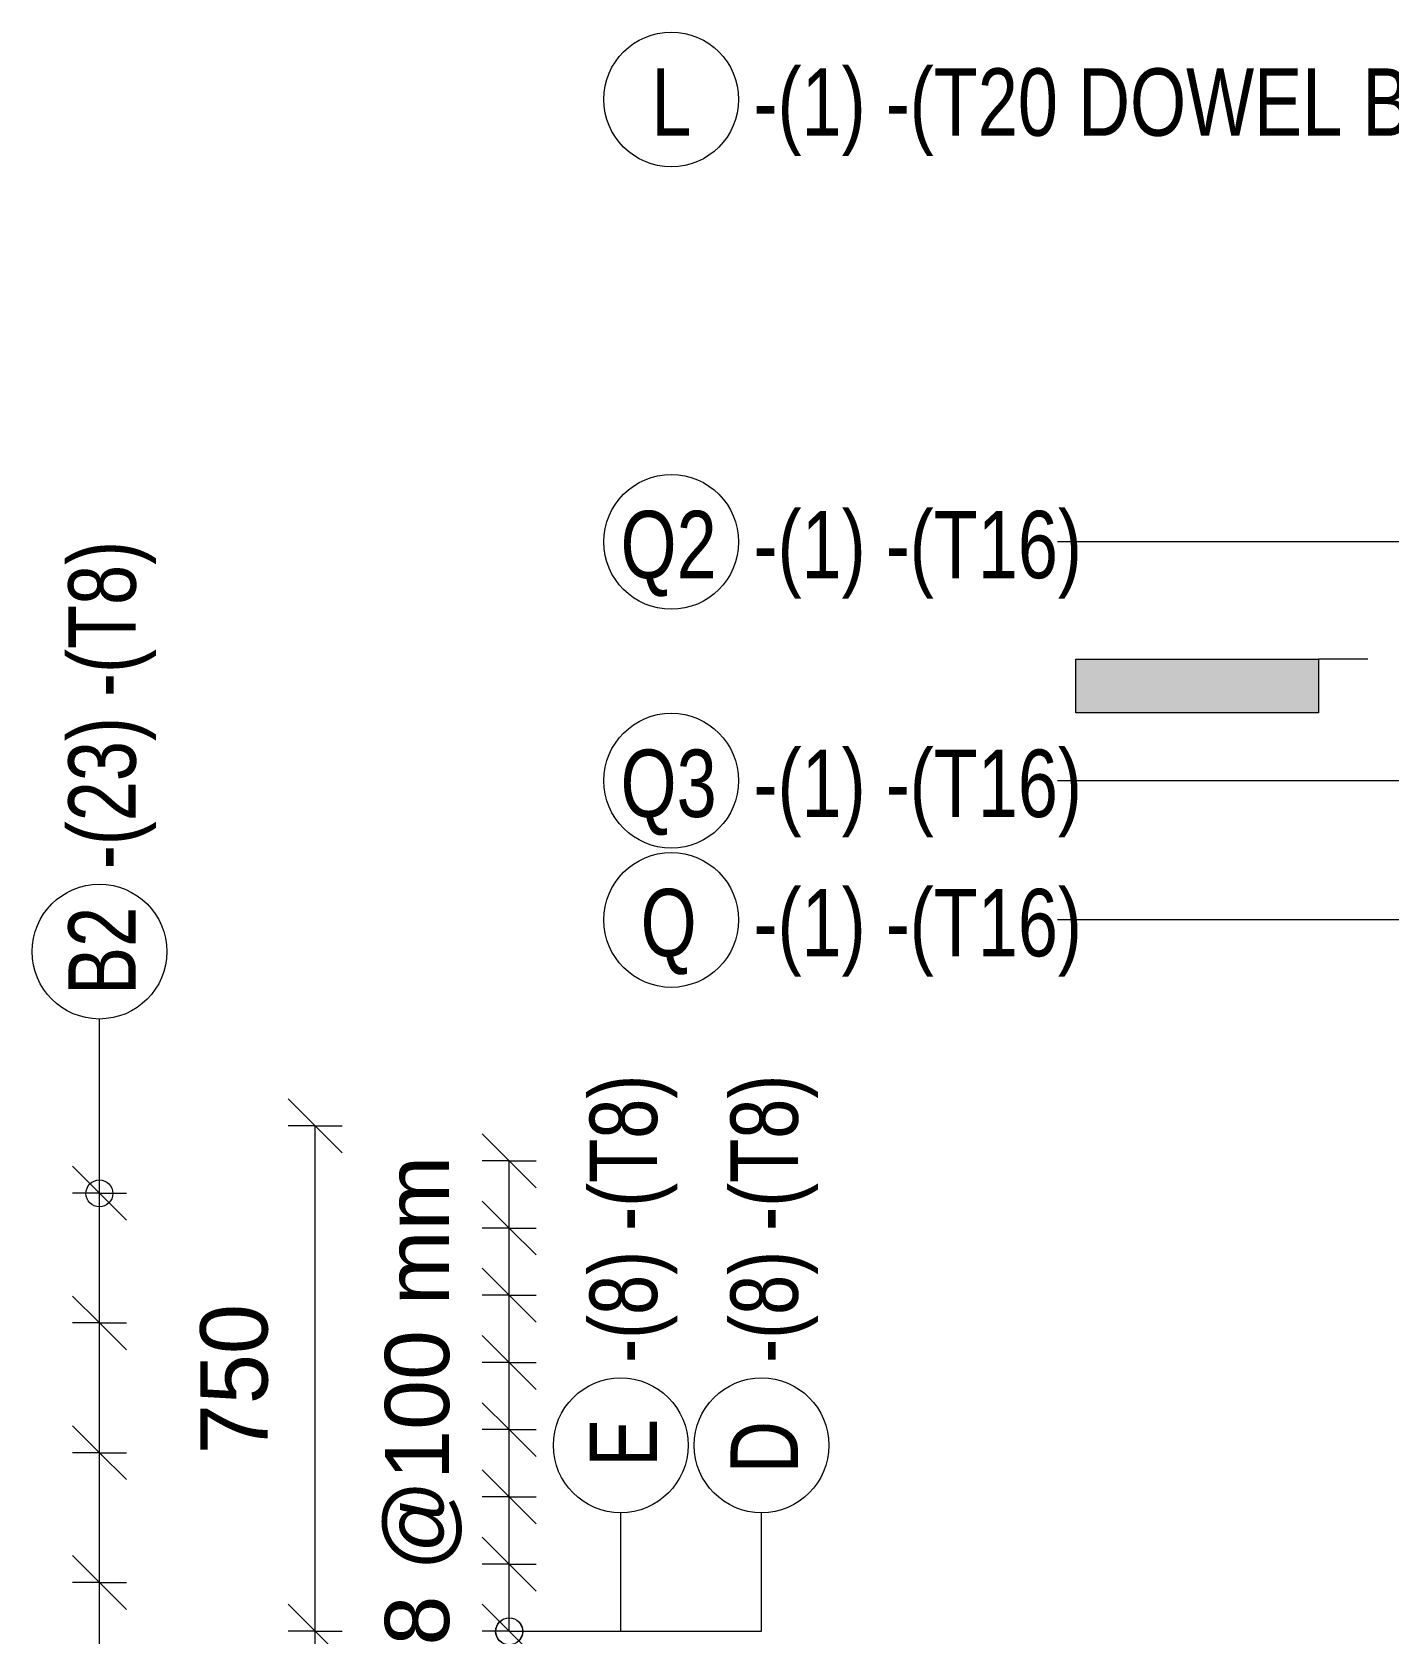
# Model space of a CAD drawing. Header units: millimetres. Extents: x 12491 to 23610, y -3081 to 6026.
# Drawn here: x 12566 to 14579, y 2286 to 4663 of the extents above; entities that cross this region are included whole.
import ezdxf

# ---------------------------------------------------------------- set-up
doc = ezdxf.new("R2010")
doc.units = ezdxf.units.MM
for name, color, linetype, lineweight in [('A-ANNO-DIMS', 211, 'Continuous', 9), ('A-ANNO-DIMS-40', 211, 'Continuous', 9), ('G-ANNO-SYMB', 111, 'Continuous', 9), ('S-RBAR-IDEN', 171, 'Continuous', 9)]:
    doc.layers.add(name, color=color, linetype=linetype, lineweight=lineweight)
doc.styles.add('Arial_1', font='arial.ttf', dxfattribs={"height": 95.25})
doc.styles.add('Nirmala UI Semilight', font='NirmalaS.ttf', dxfattribs={"width": 0.8, "height": 100})
doc.styles.add('Nirmala UI Semilight_1', font='NirmalaS.ttf', dxfattribs={"height": 100})
doc.dimstyles.new('Arrow_Filled_-_2_5_NI_UI_1', dxfattribs={"dimscale": 304.8, "dimtxt": 104.736395, "dimasz": 0.262467, "dimexe": 0.131234, "dimexo": 0.0625, "dimgap": 0.131234, "dimtad": 1, "dimdec": 4, "dimzin": 0, "dimdsep": 46, "dimtxsty": 'Arial_1', "dimblk1": 'OBLIQUE', "dimblk2": 'OBLIQUE', "dimsah": 1, "dimcen": 0.09, "dimazin": 0, "dimtfac": 1, "dimtdec": 4, "dimtix": 1, "dimtmove": 0, "dimatfit": 3, "dimfxl": 0.131234, "dimfxlon": 1, "dimtvp": 1, "dimtolj": 1, "dimtzin": 0, "dimarcsym": 2})
doc.dimstyles.new('Arrow_Filled_-_2_5_NI_UI_2', dxfattribs={"dimscale": 304.8, "dimtxt": 104.736395, "dimasz": 0.262467, "dimexe": 0.131234, "dimexo": 0.0625, "dimgap": 0.131234, "dimtad": 1, "dimdec": 4, "dimzin": 0, "dimdsep": 46, "dimtxsty": 'Nirmala UI Semilight_1', "dimblk1": 'OBLIQUE', "dimblk2": 'OBLIQUE', "dimsah": 1, "dimcen": 0.09, "dimazin": 0, "dimtfac": 1, "dimtdec": 4, "dimtix": 1, "dimtmove": 0, "dimatfit": 3, "dimfxl": 0.131234, "dimfxlon": 1, "dimtvp": 1, "dimtolj": 1, "dimtzin": 0, "dimarcsym": 2})

# ---------------------------------------------------------------- blocks, each defined once
blk = doc.blocks.new('Detail View - M_Section Tail - Filled Horizontal-14034-Elevation Front 1')
at = {"layer": 'G-ANNO-SYMB'}
blk.add_hatch(color=256, dxfattribs=at).paths.add_polyline_path([(14474.9, 3652.8), (14474.9, 3732.8), (14114.9, 3732.8), (14114.9, 3652.8)])
for p, q in [((14114.9, 3652.8), (14114.9, 3732.8)), ((14114.9, 3732.8), (14474.9, 3732.8)), ((14474.9, 3732.8), (14474.9, 3652.8)), ((14474.9, 3652.8), (14114.9, 3652.8))]:
    blk.add_line(p, q, dxfattribs=at)
blk = doc.blocks.new('M_Rebar Tag_rfa MARK - ARROW-794226-Elevation Front 1')
at = {"layer": 'S-RBAR-IDEN'}
blk.add_circle((16483.4, 3981.5), 100, dxfattribs=at)
blk = doc.blocks.new('DIMBLOCK48-Elevation Front 1')
at = {"layer": 'A-ANNO-DIMS-40'}
for p, q in [((13273.8, 2389.7), (13233.8, 2429.7)), ((13273.8, 2389.7), (13233.8, 2389.7)), ((13273.8, 2290), (13273.8, 2389.7)), ((13273.8, 2389.7), (13313.8, 2349.7)), ((13273.8, 2389.7), (13313.8, 2389.7)), ((13273.8, 2290), (13233.8, 2330)), ((13273.8, 2290), (13233.8, 2290)), ((13273.8, 2290), (13313.8, 2250)), ((13273.8, 2290), (13313.8, 2290))]:
    blk.add_line(p, q, dxfattribs=at)
blk = doc.blocks.new('_Oblique')
at = {"color": 0, "linetype": 'ByBlock', "lineweight": -2}
blk.add_line((-0.5, -0.5), (0.5, 0.5), dxfattribs=at)
blk = doc.blocks.new('DIMBLOCK49-Elevation Front 1')
at = {"layer": 'A-ANNO-DIMS-40'}
for p, q in [((13273.8, 2489.5), (13233.8, 2529.5)), ((13273.8, 2489.5), (13233.8, 2489.5)), ((13273.8, 2389.7), (13273.8, 2489.5)), ((13273.8, 2489.5), (13313.8, 2449.5)), ((13273.8, 2489.5), (13313.8, 2489.5)), ((13273.8, 2389.7), (13233.8, 2429.7)), ((13273.8, 2389.7), (13233.8, 2389.7)), ((13273.8, 2389.7), (13313.8, 2349.7)), ((13273.8, 2389.7), (13313.8, 2389.7))]:
    blk.add_line(p, q, dxfattribs=at)
blk = doc.blocks.new('DIMBLOCK50-Elevation Front 1')
at = {"layer": 'A-ANNO-DIMS-40'}
for p, q in [((13273.8, 2589.2), (13233.8, 2629.2)), ((13273.8, 2589.2), (13233.8, 2589.2)), ((13273.8, 2489.5), (13273.8, 2589.2)), ((13273.8, 2589.2), (13313.8, 2549.2)), ((13273.8, 2589.2), (13313.8, 2589.2)), ((13273.8, 2489.5), (13233.8, 2529.5)), ((13273.8, 2489.5), (13233.8, 2489.5)), ((13273.8, 2489.5), (13313.8, 2449.5)), ((13273.8, 2489.5), (13313.8, 2489.5))]:
    blk.add_line(p, q, dxfattribs=at)
blk = doc.blocks.new('DIMBLOCK51-Elevation Front 1')
at = {"layer": 'A-ANNO-DIMS-40'}
for p, q in [((13273.8, 2688.9), (13233.8, 2728.9)), ((13273.8, 2688.9), (13233.8, 2688.9)), ((13273.8, 2589.2), (13273.8, 2688.9)), ((13273.8, 2688.9), (13313.8, 2648.9)), ((13273.8, 2688.9), (13313.8, 2688.9)), ((13273.8, 2589.2), (13233.8, 2629.2)), ((13273.8, 2589.2), (13233.8, 2589.2)), ((13273.8, 2589.2), (13313.8, 2549.2)), ((13273.8, 2589.2), (13313.8, 2589.2))]:
    blk.add_line(p, q, dxfattribs=at)
blk = doc.blocks.new('DIMBLOCK52-Elevation Front 1')
at = {"layer": 'A-ANNO-DIMS-40'}
for p, q in [((13273.8, 2788.6), (13233.8, 2828.6)), ((13273.8, 2788.6), (13233.8, 2788.6)), ((13273.8, 2688.9), (13273.8, 2788.6)), ((13273.8, 2788.6), (13313.8, 2748.6)), ((13273.8, 2788.6), (13313.8, 2788.6)), ((13273.8, 2688.9), (13233.8, 2728.9)), ((13273.8, 2688.9), (13233.8, 2688.9)), ((13273.8, 2688.9), (13313.8, 2648.9)), ((13273.8, 2688.9), (13313.8, 2688.9))]:
    blk.add_line(p, q, dxfattribs=at)
blk = doc.blocks.new('DIMBLOCK53-Elevation Front 1')
at = {"layer": 'A-ANNO-DIMS-40'}
for p, q in [((13273.8, 2888.4), (13233.8, 2928.4)), ((13273.8, 2888.4), (13233.8, 2888.4)), ((13273.8, 2788.6), (13273.8, 2888.4)), ((13273.8, 2888.4), (13313.8, 2848.4)), ((13273.8, 2888.4), (13313.8, 2888.4)), ((13273.8, 2788.6), (13233.8, 2828.6)), ((13273.8, 2788.6), (13233.8, 2788.6)), ((13273.8, 2788.6), (13313.8, 2748.6)), ((13273.8, 2788.6), (13313.8, 2788.6))]:
    blk.add_line(p, q, dxfattribs=at)
blk = doc.blocks.new('DIMBLOCK54-Elevation Front 1')
at = {"layer": 'A-ANNO-DIMS-40'}
for p, q in [((13273.8, 2988.1), (13233.8, 3028.1)), ((13273.8, 2988.1), (13233.8, 2988.1)), ((13273.8, 2888.4), (13273.8, 2988.1)), ((13273.8, 2988.1), (13313.8, 2948.1)), ((13273.8, 2988.1), (13313.8, 2988.1)), ((13273.8, 2888.4), (13233.8, 2928.4)), ((13273.8, 2888.4), (13233.8, 2888.4)), ((13273.8, 2888.4), (13313.8, 2848.4)), ((13273.8, 2888.4), (13313.8, 2888.4))]:
    blk.add_line(p, q, dxfattribs=at)
blk = doc.blocks.new('DIMBLOCK55-Elevation Front 1')
at = {"layer": 'A-ANNO-DIMS-40'}
for p, q in [((13273.8, 2988.1), (13233.8, 3028.1)), ((13273.8, 2988.1), (13233.8, 2988.1)), ((13273.8, 2290), (13273.8, 2988.1)), ((13273.8, 2888.4), (13273.8, 2988.1)), ((13273.8, 2988.1), (13313.8, 2948.1)), ((13273.8, 2988.1), (13313.8, 2988.1)), ((13273.8, 2888.4), (13233.8, 2928.4)), ((13273.8, 2888.4), (13233.8, 2888.4)), ((13273.8, 2788.6), (13273.8, 2888.4)), ((13273.8, 2888.4), (13313.8, 2848.4)), ((13273.8, 2888.4), (13313.8, 2888.4)), ((13273.8, 2788.6), (13233.8, 2828.6)), ((13273.8, 2788.6), (13233.8, 2788.6)), ((13273.8, 2688.9), (13273.8, 2788.6)), ((13273.8, 2788.6), (13313.8, 2748.6)), ((13273.8, 2788.6), (13313.8, 2788.6)), ((13273.8, 2688.9), (13233.8, 2728.9)), ((13273.8, 2688.9), (13233.8, 2688.9)), ((13273.8, 2589.2), (13273.8, 2688.9)), ((13273.8, 2688.9), (13313.8, 2648.9)), ((13273.8, 2688.9), (13313.8, 2688.9)), ((13273.8, 2589.2), (13233.8, 2629.2)), ((13273.8, 2589.2), (13233.8, 2589.2)), ((13273.8, 2489.5), (13273.8, 2589.2)), ((13273.8, 2589.2), (13313.8, 2549.2)), ((13273.8, 2589.2), (13313.8, 2589.2)), ((13273.8, 2489.5), (13233.8, 2529.5)), ((13273.8, 2489.5), (13233.8, 2489.5)), ((13273.8, 2389.7), (13273.8, 2489.5)), ((13273.8, 2489.5), (13313.8, 2449.5)), ((13273.8, 2489.5), (13313.8, 2489.5)), ((13273.8, 2389.7), (13233.8, 2429.7)), ((13273.8, 2389.7), (13233.8, 2389.7)), ((13273.8, 2290), (13273.8, 2389.7)), ((13273.8, 2389.7), (13313.8, 2349.7)), ((13273.8, 2389.7), (13313.8, 2389.7)), ((13273.8, 2290), (13233.8, 2330)), ((13273.8, 2290), (13233.8, 2290)), ((13273.8, 2290), (13313.8, 2250)), ((13273.8, 2290), (13313.8, 2290))]:
    blk.add_line(p, q, dxfattribs=at)
blk = doc.blocks.new('_None')
blk = doc.blocks.new('M_Rebar Tag_rfa MARK - DOT 1 MM-794228-Elevation Front 1')
at = {"layer": 'S-RBAR-IDEN'}
blk.add_circle((18335.3, -2981), 100, dxfattribs=at)
blk = doc.blocks.new('DIMBLOCK57-Elevation Front 1')
at = {"layer": 'A-ANNO-DIMS-40'}
for p, q in [((12985.8, 2290), (12945.8, 2330)), ((12985.8, 2290), (12945.8, 2290)), ((12985.8, -644.9), (12985.8, 2290)), ((12985.8, 2290), (13025.8, 2250)), ((12985.8, 2290), (13025.8, 2290)), ((12985.8, -644.9), (12945.8, -604.9)), ((12985.8, -644.9), (12945.8, -644.9)), ((12985.8, -644.9), (13025.8, -684.9)), ((12985.8, -644.9), (13025.8, -644.9))]:
    blk.add_line(p, q, dxfattribs=at)
at = {"layer": 'A-ANNO-DIMS-40', "color": 0, "insert": (12815.3, 670.2), "char_height": 100, "width": 365.625, "attachment_point": 1, "rotation": 90, "line_spacing_factor": 1.142579, "style": 'Nirmala UI Semilight_1'}
blk.add_mtext('2935', dxfattribs=at)
blk = doc.blocks.new('DIMBLOCK58-Elevation Front 1')
at = {"layer": 'A-ANNO-DIMS-40'}
for p, q in [((12985.8, 3040), (12945.8, 3080)), ((12985.8, 3040), (12945.8, 3040)), ((12985.8, 2290), (12985.8, 3040)), ((12985.8, 3040), (13025.8, 3000)), ((12985.8, 3040), (13025.8, 3040)), ((12985.8, 2290), (12945.8, 2330)), ((12985.8, 2290), (12945.8, 2290)), ((12985.8, 2290), (13025.8, 2250)), ((12985.8, 2290), (13025.8, 2290))]:
    blk.add_line(p, q, dxfattribs=at)
at = {"layer": 'A-ANNO-DIMS-40', "color": 0, "insert": (12815.3, 2552.6), "char_height": 100, "width": 269.649, "attachment_point": 1, "rotation": 90, "line_spacing_factor": 1.142579, "style": 'Nirmala UI Semilight_1'}
blk.add_mtext('750', dxfattribs=at)
blk = doc.blocks.new('DIMBLOCK77-Elevation Front 1')
at = {"layer": 'A-ANNO-DIMS-40'}
for p, q in [((12665.8, 2362.5), (12625.8, 2402.5)), ((12665.8, 2362.5), (12625.8, 2362.5)), ((12665.8, 2170), (12665.8, 2362.5)), ((12665.8, 2362.5), (12705.8, 2322.5)), ((12665.8, 2362.5), (12705.8, 2362.5)), ((12665.8, 2170), (12625.8, 2210)), ((12665.8, 2170), (12625.8, 2170)), ((12665.8, 2170), (12705.8, 2130)), ((12665.8, 2170), (12705.8, 2170))]:
    blk.add_line(p, q, dxfattribs=at)
blk = doc.blocks.new('DIMBLOCK78-Elevation Front 1')
at = {"layer": 'A-ANNO-DIMS-40'}
for p, q in [((12665.8, 2555), (12625.8, 2595)), ((12665.8, 2555), (12625.8, 2555)), ((12665.8, 2362.5), (12665.8, 2555)), ((12665.8, 2555), (12705.8, 2515)), ((12665.8, 2555), (12705.8, 2555)), ((12665.8, 2362.5), (12625.8, 2402.5)), ((12665.8, 2362.5), (12625.8, 2362.5)), ((12665.8, 2362.5), (12705.8, 2322.5)), ((12665.8, 2362.5), (12705.8, 2362.5))]:
    blk.add_line(p, q, dxfattribs=at)
blk = doc.blocks.new('DIMBLOCK79-Elevation Front 1')
at = {"layer": 'A-ANNO-DIMS-40'}
for p, q in [((12665.8, 2747.5), (12625.8, 2787.5)), ((12665.8, 2747.5), (12625.8, 2747.5)), ((12665.8, 2555), (12665.8, 2747.5)), ((12665.8, 2747.5), (12705.8, 2707.5)), ((12665.8, 2747.5), (12705.8, 2747.5)), ((12665.8, 2555), (12625.8, 2595)), ((12665.8, 2555), (12625.8, 2555)), ((12665.8, 2555), (12705.8, 2515)), ((12665.8, 2555), (12705.8, 2555))]:
    blk.add_line(p, q, dxfattribs=at)
blk = doc.blocks.new('DIMBLOCK80-Elevation Front 1')
at = {"layer": 'A-ANNO-DIMS-40'}
for p, q in [((12665.8, 2940), (12625.8, 2980)), ((12665.8, 2940), (12625.8, 2940)), ((12665.8, 2747.5), (12665.8, 2940)), ((12665.8, 2940), (12705.8, 2900)), ((12665.8, 2940), (12705.8, 2940)), ((12665.8, 2747.5), (12625.8, 2787.5)), ((12665.8, 2747.5), (12625.8, 2747.5)), ((12665.8, 2747.5), (12705.8, 2707.5)), ((12665.8, 2747.5), (12705.8, 2747.5))]:
    blk.add_line(p, q, dxfattribs=at)
blk = doc.blocks.new('DIMBLOCK81-Elevation Front 1')
at = {"layer": 'A-ANNO-DIMS-40'}
for p, q in [((12665.8, 2940), (12625.8, 2980)), ((12665.8, 2940), (12625.8, 2940)), ((12665.8, -1295), (12665.8, 2940)), ((12665.8, 2747.5), (12665.8, 2940)), ((12665.8, 2940), (12705.8, 2900)), ((12665.8, 2940), (12705.8, 2940)), ((12665.8, 2747.5), (12625.8, 2787.5)), ((12665.8, 2747.5), (12625.8, 2747.5)), ((12665.8, 2555), (12665.8, 2747.5)), ((12665.8, 2747.5), (12705.8, 2707.5)), ((12665.8, 2747.5), (12705.8, 2747.5)), ((12665.8, 2555), (12625.8, 2595)), ((12665.8, 2555), (12625.8, 2555)), ((12665.8, 2362.5), (12665.8, 2555)), ((12665.8, 2555), (12705.8, 2515)), ((12665.8, 2555), (12705.8, 2555)), ((12665.8, 2362.5), (12625.8, 2402.5)), ((12665.8, 2362.5), (12625.8, 2362.5)), ((12665.8, 2170), (12665.8, 2362.5)), ((12665.8, 2362.5), (12705.8, 2322.5)), ((12665.8, 2362.5), (12705.8, 2362.5)), ((12665.8, 2170), (12625.8, 2210)), ((12665.8, 2170), (12625.8, 2170)), ((12665.8, 1977.5), (12665.8, 2170)), ((12665.8, 2170), (12705.8, 2130)), ((12665.8, 2170), (12705.8, 2170)), ((12665.8, 1977.5), (12625.8, 2017.5)), ((12665.8, 1977.5), (12625.8, 1977.5)), ((12665.8, 1785), (12665.8, 1977.5)), ((12665.8, 1977.5), (12705.8, 1937.5)), ((12665.8, 1977.5), (12705.8, 1977.5)), ((12665.8, 1785), (12625.8, 1825)), ((12665.8, 1785), (12625.8, 1785)), ((12665.8, 1592.5), (12665.8, 1785)), ((12665.8, 1785), (12705.8, 1745)), ((12665.8, 1785), (12705.8, 1785)), ((12665.8, 1592.5), (12625.8, 1632.5)), ((12665.8, 1592.5), (12625.8, 1592.5)), ((12665.8, 1400), (12665.8, 1592.5)), ((12665.8, 1592.5), (12705.8, 1552.5)), ((12665.8, 1592.5), (12705.8, 1592.5)), ((12665.8, 1400), (12625.8, 1440)), ((12665.8, 1400), (12625.8, 1400)), ((12665.8, 1207.5), (12665.8, 1400)), ((12665.8, 1400), (12705.8, 1360)), ((12665.8, 1400), (12705.8, 1400)), ((12665.8, 1207.5), (12625.8, 1247.5)), ((12665.8, 1207.5), (12625.8, 1207.5)), ((12665.8, 1015), (12665.8, 1207.5)), ((12665.8, 1207.5), (12705.8, 1167.5)), ((12665.8, 1207.5), (12705.8, 1207.5)), ((12665.8, 1015), (12625.8, 1055)), ((12665.8, 1015), (12625.8, 1015)), ((12665.8, 822.5), (12665.8, 1015)), ((12665.8, 1015), (12705.8, 975)), ((12665.8, 1015), (12705.8, 1015)), ((12665.8, 822.5), (12625.8, 862.5)), ((12665.8, 822.5), (12625.8, 822.5)), ((12665.8, 630), (12665.8, 822.5)), ((12665.8, 822.5), (12705.8, 782.5)), ((12665.8, 822.5), (12705.8, 822.5)), ((12665.8, 630), (12625.8, 670)), ((12665.8, 630), (12625.8, 630)), ((12665.8, 437.5), (12665.8, 630)), ((12665.8, 630), (12705.8, 590)), ((12665.8, 630), (12705.8, 630)), ((12665.8, 437.5), (12625.8, 477.5)), ((12665.8, 437.5), (12625.8, 437.5)), ((12665.8, 245), (12665.8, 437.5)), ((12665.8, 437.5), (12705.8, 397.5)), ((12665.8, 437.5), (12705.8, 437.5)), ((12665.8, 245), (12625.8, 285)), ((12665.8, 245), (12625.8, 245)), ((12665.8, 52.5), (12665.8, 245)), ((12665.8, 245), (12705.8, 205)), ((12665.8, 245), (12705.8, 245)), ((12665.8, 52.5), (12625.8, 92.5)), ((12665.8, 52.5), (12625.8, 52.5)), ((12665.8, -140), (12665.8, 52.5)), ((12665.8, 52.5), (12705.8, 12.5)), ((12665.8, 52.5), (12705.8, 52.5)), ((12665.8, -140), (12625.8, -100)), ((12665.8, -140), (12625.8, -140)), ((12665.8, -332.5), (12665.8, -140)), ((12665.8, -140), (12705.8, -180)), ((12665.8, -140), (12705.8, -140)), ((12665.8, -332.5), (12625.8, -292.5)), ((12665.8, -332.5), (12625.8, -332.5)), ((12665.8, -525), (12665.8, -332.5)), ((12665.8, -332.5), (12705.8, -372.5)), ((12665.8, -332.5), (12705.8, -332.5)), ((12665.8, -525), (12625.8, -485)), ((12665.8, -525), (12625.8, -525)), ((12665.8, -717.5), (12665.8, -525)), ((12665.8, -525), (12705.8, -565)), ((12665.8, -525), (12705.8, -525)), ((12665.8, -717.5), (12625.8, -677.5)), ((12665.8, -717.5), (12625.8, -717.5)), ((12665.8, -910), (12665.8, -717.5)), ((12665.8, -717.5), (12705.8, -757.5)), ((12665.8, -717.5), (12705.8, -717.5)), ((12665.8, -910), (12625.8, -870)), ((12665.8, -910), (12625.8, -910)), ((12665.8, -1102.5), (12665.8, -910)), ((12665.8, -910), (12705.8, -950)), ((12665.8, -910), (12705.8, -910)), ((12665.8, -1102.5), (12625.8, -1062.5)), ((12665.8, -1102.5), (12625.8, -1102.5)), ((12665.8, -1295), (12665.8, -1102.5)), ((12665.8, -1102.5), (12705.8, -1142.5)), ((12665.8, -1102.5), (12705.8, -1102.5)), ((12665.8, -1295), (12625.8, -1255)), ((12665.8, -1295), (12625.8, -1295)), ((12665.8, -1295), (12705.8, -1335)), ((12665.8, -1295), (12705.8, -1295))]:
    blk.add_line(p, q, dxfattribs=at)

msp = doc.modelspace()

# ---------------------------------------------------------------- linework, layer by layer
at = {"layer": 'G-ANNO-SYMB'}
msp.add_line((14548.21324, 3732.81652), (14474.92565, 3732.81652), dxfattribs=at)
at = {"layer": 'S-RBAR-IDEN'}
for p, q in [((14629.54459, 3906.61139), (14087.36499, 3906.61139)), ((14705.90899, 3552.28788), (14087.36499, 3552.28788)), ((14707.84423, 3345.5855), (14087.36499, 3345.5855)), ((12665.75919, 2939.76108), (12665.75919, 3198.62596)), ((13439.32971, 2289.91965), (13439.32971, 2465.96638)), ((13648.32632, 2289.91965), (13648.32632, 2465.96638)), ((13273.76544, 2289.91965), (13648.32632, 2289.91965)), ((13273.97911, 2289.91965), (13439.32971, 2289.91965))]:
    msp.add_line(p, q, dxfattribs=at)
for centre in [(12665.75919, 2939.76108), (13273.76544, 2289.91965), (13273.97911, 2289.91965)]:
    msp.add_circle(centre, 20, dxfattribs=at)

# ---------------------------------------------------------------- block references
at = {"layer": 'G-ANNO-SYMB'}
msp.add_blockref('Detail View - M_Section Tail - Filled Horizontal-14034-Elevation Front 1', (0, 0), dxfattribs=at)
at = {"layer": 'S-RBAR-IDEN'}
for name, p in [('M_Rebar Tag_rfa MARK - ARROW-794226-Elevation Front 1', (-2969.09934, 581.7661)), ('M_Rebar Tag_rfa MARK - ARROW-794226-Elevation Front 1', (-2969.09934, -74.8947)), ('M_Rebar Tag_rfa MARK - ARROW-794226-Elevation Front 1', (-2969.09934, -429.21821)), ('M_Rebar Tag_rfa MARK - ARROW-794226-Elevation Front 1', (-2969.09934, -635.9206)), ('M_Rebar Tag_rfa MARK - DOT 1 MM-794228-Elevation Front 1', (-5669.52044, 6279.6021)), ('M_Rebar Tag_rfa MARK - DOT 1 MM-794228-Elevation Front 1', (-4895.94992, 5546.94251)), ('M_Rebar Tag_rfa MARK - DOT 1 MM-794228-Elevation Front 1', (-4686.95331, 5546.94251))]:
    msp.add_blockref(name, p, dxfattribs=at)

# ---------------------------------------------------------------- texts
at = {"layer": 'S-RBAR-IDEN', "char_height": 100, "attachment_point": 1, "style": 'Nirmala UI Semilight'}
for s, insert, width in [('-(1) -(T20 DOWEL BAR)', (13636.48499, 4609.35409), 1336.5734), ('L', (13484.70448, 4609.35409), 64.135), ('Q2', (13439.10448, 3952.69329), 174.4472), ('-(1) -(T16)', (13636.48499, 3952.69329), 543.8648), ('Q3', (13439.10448, 3598.36979), 174.4472), ('-(1) -(T16)', (13636.48499, 3598.36979), 543.8648), ('Q', (13468.86448, 3391.6674), 102.616), ('-(1) -(T16)', (13636.48499, 3391.6674), 543.8648)]:
    msp.add_mtext(s, dxfattribs=dict(at, insert=insert, width=width))
at = {"layer": 'S-RBAR-IDEN', "char_height": 100, "attachment_point": 1, "rotation": 90, "style": 'Nirmala UI Semilight'}
for s, insert, width in [('-(23) -(T8)', (12619.67729, 3420.83731), 584.9112), ('B2', (12619.67729, 3234.17679), 148.7932), ('-(8) -(T8)', (13393.24781, 2688.17773), 513.08), ('-(8) -(T8)', (13602.24442, 2688.17773), 513.08), ('E', (13393.24781, 2534.31721), 69.2658), ('D', (13602.24442, 2524.71721), 92.3544)]:
    msp.add_mtext(s, dxfattribs=dict(at, insert=insert, width=width))

# ---------------------------------------------------------------- dimensions: what is measured, and where the dimension line sits
at = {"layer": 'A-ANNO-DIMS'}
for base, p1, p2, override, picture, middle in [((12985.76493, 3040), (13025.76493, 2290), (13025.76493, 3040), {"dimpost": '<>', "dimfxl": 750}, 'DIMBLOCK58-Elevation Front 1', (12894.09129, 2665)), ((12985.76493, 2290), (13025.76493, -644.93359), (13025.76493, 2290), {"dimpost": '<>', "dimfxl": 2934.933594}, 'DIMBLOCK57-Elevation Front 1', (12894.05642, 822.5332))]:
    dim = msp.add_linear_dim(base=base, p1=p1, p2=p2, angle=90, dimstyle='Arrow_Filled_-_2_5_NI_UI_2', override=override, dxfattribs=at)
    dim.commit()
    dim.dimension.update_dxf_attribs({"geometry": picture, "text_midpoint": middle})
for base, p1, p2, text, dimstyle, override, picture, middle in [((13273.81684, 2988.10805), (13313.81684, 2290), (13313.81684, 2988.10805), '698', 'Arrow_Filled_-_2_5_NI_UI_1', {"dimpost": '<>', "dimblk1": 'None', "dimblk2": 'None', "dimsah": 1, "dimfxl": 698.108049}, 'DIMBLOCK55-Elevation Front 1', (13185.18476, 2639.05402)), ((13273.81684, 2988.10805), (13313.81684, 2888.37833), (13313.81684, 2988.10805), ' ', 'Arrow_Filled_-_2_5_NI_UI_1', {"dimpost": '<>', "dimfxl": 99.729721}, 'DIMBLOCK54-Elevation Front 1', (13273.81684, 2938.24319)), ((12665.76493, 2940), (12705.76493, -1295), (12705.76493, 2940), '4235', 'Arrow_Filled_-_2_5_NI_UI_2', {"dimpost": '<>', "dimblk1": 'None', "dimblk2": 'None', "dimsah": 1, "dimfxl": 4235}, 'DIMBLOCK81-Elevation Front 1', (12574.05642, 822.5)), ((12665.76493, 2940), (12705.76493, 2747.5), (12705.76493, 2940), ' ', 'Arrow_Filled_-_2_5_NI_UI_2', {"dimpost": '<>', "dimfxl": 192.5}, 'DIMBLOCK80-Elevation Front 1', (12665.76493, 2843.75)), ((13273.81684, 2888.37833), (13313.81684, 2788.64861), (13313.81684, 2888.37833), ' ', 'Arrow_Filled_-_2_5_NI_UI_1', {"dimpost": '<>', "dimfxl": 99.729721}, 'DIMBLOCK53-Elevation Front 1', (13273.81684, 2838.51347)), ((13273.81684, 2788.64861), (13313.81684, 2688.91889), (13313.81684, 2788.64861), ' ', 'Arrow_Filled_-_2_5_NI_UI_1', {"dimpost": '<>', "dimfxl": 99.729721}, 'DIMBLOCK52-Elevation Front 1', (13273.81684, 2738.78375)), ((12665.76493, 2747.5), (12705.76493, 2555), (12705.76493, 2747.5), ' ', 'Arrow_Filled_-_2_5_NI_UI_2', {"dimpost": '<>', "dimfxl": 192.5}, 'DIMBLOCK79-Elevation Front 1', (12665.76493, 2651.25)), ((13273.81684, 2688.91889), (13313.81684, 2589.18916), (13313.81684, 2688.91889), ' ', 'Arrow_Filled_-_2_5_NI_UI_1', {"dimpost": '<>', "dimfxl": 99.729721}, 'DIMBLOCK51-Elevation Front 1', (13273.81684, 2639.05402)), ((13273.81684, 2589.18916), (13313.81684, 2489.45944), (13313.81684, 2589.18916), ' ', 'Arrow_Filled_-_2_5_NI_UI_1', {"dimpost": '<>', "dimfxl": 99.729721}, 'DIMBLOCK50-Elevation Front 1', (13273.81684, 2539.3243)), ((12665.76493, 2555), (12705.76493, 2362.5), (12705.76493, 2555), ' ', 'Arrow_Filled_-_2_5_NI_UI_2', {"dimpost": '<>', "dimfxl": 192.5}, 'DIMBLOCK78-Elevation Front 1', (12665.76493, 2458.75)), ((13273.81684, 2489.45944), (13313.81684, 2389.72972), (13313.81684, 2489.45944), ' ', 'Arrow_Filled_-_2_5_NI_UI_1', {"dimpost": '<>', "dimfxl": 99.729721}, 'DIMBLOCK49-Elevation Front 1', (13273.81684, 2439.59458)), ((13273.81684, 2389.72972), (13313.81684, 2290), (13313.81684, 2389.72972), ' ', 'Arrow_Filled_-_2_5_NI_UI_1', {"dimpost": '<>', "dimfxl": 99.729721}, 'DIMBLOCK48-Elevation Front 1', (13273.81684, 2339.86486)), ((12665.76493, 2362.5), (12705.76493, 2170), (12705.76493, 2362.5), ' ', 'Arrow_Filled_-_2_5_NI_UI_2', {"dimpost": '<>', "dimfxl": 192.5}, 'DIMBLOCK77-Elevation Front 1', (12665.76493, 2266.25))]:
    dim = msp.add_linear_dim(base=base, p1=p1, p2=p2, angle=90, text=text, dimstyle=dimstyle, override=override, dxfattribs=at)
    dim.commit()
    dim.dimension.update_dxf_attribs({"geometry": picture, "text_midpoint": middle})

# ---------------------------------------------------------------- next in the draw order: texts
at = {"layer": 'S-RBAR-IDEN', "insert": (13089.38605, 2187.61239), "char_height": 95.25, "width": 990.88575, "attachment_point": 1, "rotation": 90, "style": 'Arial_1', "bg_fill": 3, "box_fill_scale": 0, "bg_fill_color": 256, "bg_fill_true_color": 3254780160, "bg_fill_transparency": 256}
msp.add_mtext('T8 @100 mm', dxfattribs=at)

doc.saveas('drawing.dxf')
